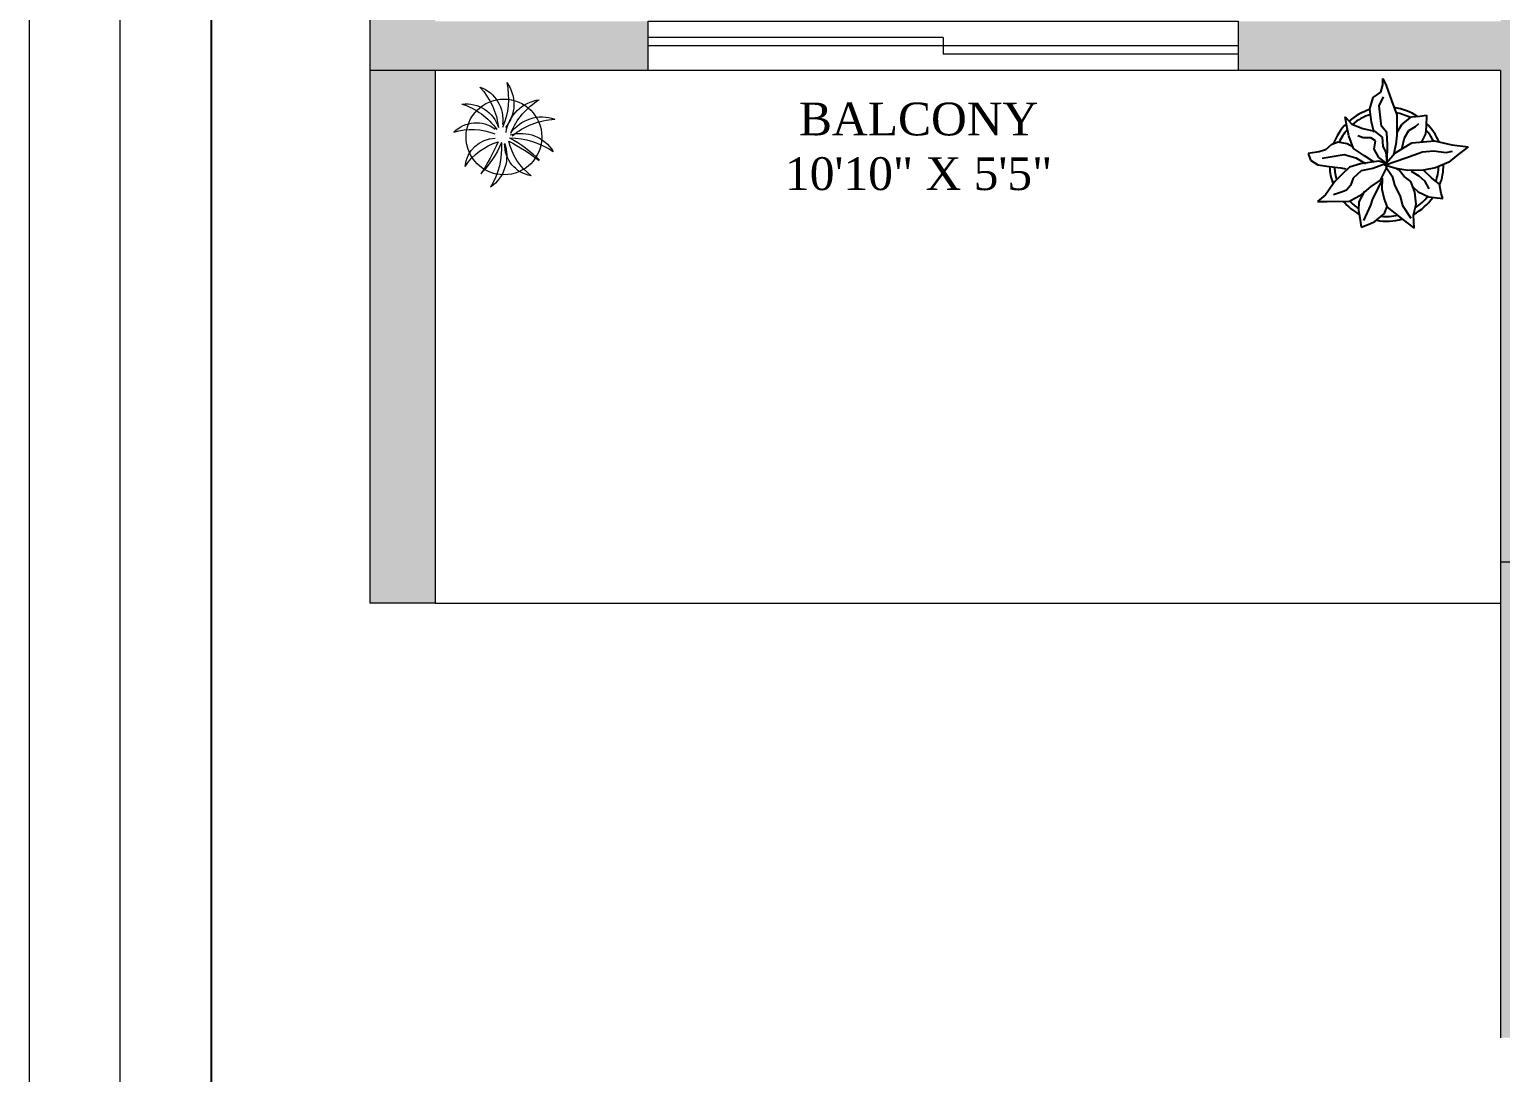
# Model space of a CAD drawing. Header units: inches. Extents: x 2744 to 7136, y -4349 to -2068.
# Drawn here: x 5336.6 to 5516.1, y -4201.6 to -4074.3 of the extents above; entities that cross this region are included whole.
import ezdxf

# ---------------------------------------------------------------- set-up
doc = ezdxf.new("R2010")
doc.units = ezdxf.units.IN
doc.header["$MEASUREMENT"] = 0
doc.linetypes.add('1', pattern=[0])
doc.layers.add('1_text', color=252, linetype='Continuous')
doc.layers.add('CAY', color=94, linetype='Continuous')
for name, color, linetype, lineweight in [('25_landscape plants', 72, 'Continuous', 20), ('DIM', 40, '1', 0), ('wall', 7, 'Continuous', 30)]:
    doc.layers.add(name, color=color, linetype=linetype, lineweight=lineweight)
doc.layers.add('HATCH', color=251, linetype='Continuous', lineweight=0, transparency=0.75)
doc.styles.add('ATT', font='romans.shx')
doc.styles.add('syf', font='sylfaen.ttf')

# ---------------------------------------------------------------- blocks, each defined once
blk = doc.blocks.new('FF_BITTU$0$A$C5831235F')
at = {"ltscale": 35}
for centre, radius, start, end in [((8.45, 13.52), 5.19, 173.0443, 252.5082), ((13.11, 17.27), 10.3, 197.6196, 234.8467), ((10.92, 11.96), 4.78, 134.098, 217.0251), ((16.58, 12.6), 9.42, 162.7347, 201.6887), ((13.25, 8.92), 4.78, 95.2304, 178.1575), ((18.06, 5.86), 9.42, 123.8671, 162.8211), ((5.62, 13.13), 5.21, 199.3079, 278.6102), ((8.15, 19.5), 11, 227.401, 263.4176), ((-5.73, 41.91), 36.41, 293.9763, 302.6625), ((2.56, 23.29), 16.55, 293.5671, 313.3482), ((9.92, 19.7), 11.6, 266.3268, 301.3901), ((11.22, 13.11), 5.79, 249.959, 325.0378), ((2.42, 18.43), 11.37, 257.7307, 293.1525), ((3.31, 11.76), 5.54, 233.3096, 310.0962), ((8.47, 1.61), 5.88, 98.2746, 172.7501), ((13.56, 5.16), 5.79, 163.6382, 238.717), ((23.16, 14.45), 16.55, 207.2463, 227.0274), ((20.05, 6.88), 11.6, 180.006, 215.0693), ((41.21, 23.92), 36.41, 207.6555, 216.3417), ((6.76, -2.14), 9.42, 37.5463, 76.5003), ((9.5, 2.86), 4.78, 8.9096, 91.8367), ((11.81, -3.2), 10.72, 112.3272, 148.8179), ((11.04, 1.96), 5.79, 124.7706, 199.8494), ((17.17, -0.77), 11.6, 141.1384, 176.2017)]:
    blk.add_arc(centre, radius, start, end, dxfattribs=at)
blk = doc.blocks.new('POT')
at = {"lineweight": 9}
blk.add_circle((65951.07, 13734.04), 7.7, dxfattribs=at)
at = {"layer": '25_landscape plants', "lineweight": 9, "xscale": -1.332161771189671, "yscale": 1.332161771189671, "zscale": 1.332161771189671, "rotation": 90}
blk.add_blockref('FF_BITTU$0$A$C5831235F', (65961.39, 13745.11), dxfattribs=at)
blk = doc.blocks.new('12PPLT12')
at = {"color": 0, "linetype": 'ByBlock'}
for p, q in [((-0.05, 0.632), (-0.034, 0.694)), ((-0.034, 0.694), (-0.032, 0.751)), ((-0.032, 0.751), (-0.002, 0.689)), ((-0.002, 0.689), (0.044, 0.559)), ((-0.148, 0.486), (-0.116, 0.583)), ((-0.116, 0.583), (-0.05, 0.632)), ((-0.064, 0.51), (-0.026, 0.591)), ((0.044, 0.559), (0.09, 0.432)), ((-0.349, 0.334), (-0.362, 0.415)), ((-0.362, 0.415), (-0.303, 0.35)), ((-0.132, 0.367), (-0.148, 0.486)), ((-0.05, 0.38), (-0.064, 0.51)), ((0.09, 0.432), (0.09, 0.339)), ((0.134, 0.347), (0.22, 0.415)), ((0.22, 0.415), (0.291, 0.421)), ((0.291, 0.421), (0.35, 0.429)), ((0.35, 0.429), (0.348, 0.331)), ((-0.332, 0.247), (-0.349, 0.334)), ((-0.303, 0.35), (-0.208, 0.312)), ((-0.208, 0.312), (-0.105, 0.29)), ((-0.108, 0.279), (-0.132, 0.367)), ((-0.105, 0.29), (-0.037, 0.236)), ((-0.043, 0.334), (-0.05, 0.38)), ((0.003, 0.279), (-0.043, 0.334)), ((0.009, 0.169), (0.003, 0.279)), ((0.09, 0.339), (0.09, 0.253)), ((0.093, 0.282), (0.134, 0.347)), ((0.193, 0.293), (0.155, 0.228)), ((0.25, 0.328), (0.193, 0.293)), ((0.28, 0.353), (0.25, 0.328)), ((0.342, 0.266), (0.304, 0.19)), ((0.348, 0.331), (0.342, 0.266)), ((-0.487, 0.171), (-0.536, 0.125)), ((-0.425, 0.193), (-0.487, 0.171)), ((-0.346, 0.179), (-0.425, 0.193)), ((-0.292, 0.149), (-0.346, 0.179)), ((-0.289, 0.136), (-0.332, 0.247)), ((-0.194, 0.074), (-0.289, 0.136)), ((-0.205, 0.231), (-0.251, 0.247)), ((-0.137, 0.231), (-0.205, 0.231)), ((-0.097, 0.204), (-0.137, 0.231)), ((-0.11, 0.133), (-0.097, 0.204)), ((-0.069, 0.06), (-0.11, 0.133)), ((-0.037, 0.236), (-0.034, 0.158)), ((-0.034, 0.158), (-0.007, 0.101)), ((0.006, 0.027), (0.009, 0.169)), ((0.082, 0.174), (0.061, 0.082)), ((0.074, 0.098), (0.223, 0.188)), ((0.09, 0.253), (0.082, 0.174)), ((0.155, 0.228), (0.131, 0.13)), ((0.223, 0.188), (0.421, 0.204)), ((0.421, 0.204), (0.573, 0.171)), ((0.573, 0.171), (0.716, 0.152)), ((0.716, 0.152), (0.613, 0.074)), ((-0.671, 0.098), (-0.687, 0.095)), ((-0.687, 0.095), (-0.666, 0.036)), ((-0.59, 0.109), (-0.671, 0.098)), ((-0.666, 0.036), (-0.601, -0.005)), ((-0.536, 0.125), (-0.59, 0.109)), ((-0.563, 0.052), (-0.441, 0.074)), ((-0.441, 0.074), (-0.373, 0.084)), ((-0.373, 0.084), (-0.27, 0.057)), ((-0.229, 0.003), (-0.324, -0.027)), ((-0.27, 0.057), (-0.186, 0.006)), ((-0.069, 0.027), (-0.229, 0.003)), ((-0.108, 0.019), (-0.194, 0.074)), ((-0.01, 0.003), (-0.121, -0.038)), ((-0.01, 0.014), (-0.069, 0.06)), ((-0.002, 0.006), (-0.069, 0.027)), ((-0.018, -0.008), (0.074, 0.098)), ((-0.01, -0.005), (0.169, 0.055)), ((0.003, 0.017), (-0.01, 0.014)), ((0.003, -0.029), (-0.01, 0.003)), ((-0.007, 0.101), (0.003, 0.017)), ((0.169, 0.055), (0.315, 0.109)), ((0.315, 0.109), (0.413, 0.117)), ((0.413, 0.117), (0.524, 0.101)), ((0.545, 0.017), (0.429, -0.032)), ((0.524, 0.101), (0.578, 0.114)), ((0.613, 0.074), (0.545, 0.017)), ((-0.601, -0.005), (-0.503, -0.021)), ((-0.503, -0.021), (-0.4, -0.032)), ((-0.395, -0.094), (-0.452, -0.152)), ((-0.4, -0.032), (-0.357, -0.04)), ((-0.324, -0.027), (-0.395, -0.094)), ((-0.292, -0.122), (-0.316, -0.187)), ((-0.224, -0.059), (-0.292, -0.122)), ((-0.121, -0.038), (-0.224, -0.059)), ((-0.053, -0.14), (0.003, -0.029)), ((-0.037, -0.122), (-0.04, -0.219)), ((0.082, -0.038), (-0.018, -0.008)), ((-0.007, -0.024), (0.05, -0.105)), ((0.05, -0.105), (0.071, -0.181)), ((0.188, -0.054), (0.082, -0.038)), ((0.112, -0.051), (0.09, -0.043)), ((0.155, -0.108), (0.112, -0.051)), ((0.212, -0.152), (0.155, -0.108)), ((0.323, -0.051), (0.188, -0.054)), ((0.215, -0.062), (0.282, -0.103)), ((0.282, -0.103), (0.334, -0.146)), ((0.429, -0.032), (0.323, -0.051)), ((0.396, -0.124), (0.326, -0.054)), ((0.464, -0.176), (0.396, -0.124)), ((-0.452, -0.152), (-0.536, -0.268)), ((-0.387, -0.241), (-0.465, -0.268)), ((-0.352, -0.227), (-0.387, -0.241)), ((-0.316, -0.187), (-0.352, -0.227)), ((-0.193, -0.236), (-0.244, -0.33)), ((-0.213, -0.263), (-0.135, -0.195)), ((-0.135, -0.195), (-0.053, -0.14)), ((-0.119, -0.304), (-0.04, -0.148)), ((-0.04, -0.219), (-0.021, -0.308)), ((0.071, -0.181), (0.12, -0.282)), ((0.247, -0.246), (0.212, -0.152)), ((0.234, -0.2), (0.277, -0.241)), ((0.261, -0.349), (0.247, -0.246)), ((0.277, -0.241), (0.372, -0.287)), ((0.334, -0.146), (0.372, -0.217)), ((0.48, -0.257), (0.464, -0.176)), ((0.494, -0.301), (0.48, -0.257)), ((-0.536, -0.268), (-0.606, -0.328)), ((-0.606, -0.328), (-0.522, -0.328)), ((-0.522, -0.328), (-0.324, -0.325)), ((-0.324, -0.325), (-0.213, -0.263)), ((-0.244, -0.33), (-0.247, -0.406)), ((-0.199, -0.494), (-0.139, -0.358)), ((-0.139, -0.358), (-0.119, -0.304)), ((-0.021, -0.308), (0.006, -0.376)), ((-0.017, -0.432), (0.003, -0.378)), ((0.006, -0.376), (0.074, -0.428)), ((0.12, -0.282), (0.139, -0.363)), ((0.139, -0.363), (0.212, -0.474)), ((0.236, -0.444), (0.261, -0.349)), ((0.372, -0.287), (0.494, -0.301)), ((-0.247, -0.406), (-0.233, -0.471)), ((-0.233, -0.471), (-0.222, -0.551)), ((-0.148, -0.522), (-0.102, -0.503)), ((-0.102, -0.503), (-0.017, -0.432)), ((0.074, -0.428), (0.158, -0.496)), ((0.158, -0.496), (0.242, -0.561)), ((0.242, -0.561), (0.236, -0.444)), ((-0.222, -0.551), (-0.148, -0.522))]:
    blk.add_line(p, q, dxfattribs=at)
for radius, start, end in [(0.5, 107.123, 130.9816), (0.458, 107.9864, 130.5771), (0.5, 56.9563, 82.295), (0.458, 62.6899, 79.5345), (0.5, 134.8021, 159.1804), (0.458, 138.4756, 155.3347), (0.458, 26.2761, 41.1349), (0.5, 22.9768, 45.8473), (0.5, 182.503, 200.4563), (0.458, 183.2699, 197.4002), (0.458, 340.6559, 357.5057), (0.5, 338.5862, 359.7442), (0.5, 220.6606, 241.3393), (0.458, 225.0835, 237.5023), (0.5, 298.3455, 324.4541), (0.458, 303.3868, 322.0756), (0.5, 259.7038, 286.1281), (0.458, 264.1886, 282.4028)]:
    blk.add_arc((0, 0), radius, start, end, dxfattribs=at)
at = {"color": 0, "linetype": 'ByBlock', "style": 'ATT'}
for tag, p, flags in [('ITEM', (-1, -3.25), 3), ('ROOM_NUMBER', (-1, -4.583), 1)]:
    blk.add_attdef(tag, p, '', height=1, dxfattribs=dict(at, flags=flags))

msp = doc.modelspace()

# ---------------------------------------------------------------- hatches: boundary and pattern name
at = {"layer": 'HATCH', "true_color": 0xc7c8ca, "transparency": 33554687}
h = msp.add_hatch(color=9, dxfattribs=at)
h.dxf.hatch_style = 1
h.paths.add_polyline_path([(5522.14, -3854.3), (5418.14, -3854.3), (5418.14, -3871.92), (5426.14, -3871.92), (5426.14, -3862.3), (5514.14, -3862.3), (5514.14, -3920.11), (5522.14, -3920.11)])
h.paths.add_polyline_path([(5426.14, -3895.92), (5418.14, -3895.92), (5418.14, -3912.3), (5378.14, -3912.3), (5378.14, -4079.3), (5412.14, -4079.3), (5412.14, -4073.3), (5386.14, -4073.3), (5386.14, -3920.3), (5426.14, -3920.3)])
h.paths.add_polyline_path([(5448.14, -3914.3), (5426.14, -3914.3), (5426.14, -3920.3), (5448.14, -3920.3)])
h.paths.add_polyline_path([(5514.14, -3914.3), (5481.14, -3914.3), (5481.14, -3920.11), (5514.14, -3920.11)], flags=17)
h.paths.add_polyline_path([(5522.14, -3954.3), (5516.14, -3954.3), (5516.14, -4073.3), (5484.14, -4073.3), (5484.14, -4079.3), (5516.14, -4079.3), (5516.14, -4139.3), (5537.14, -4139.3), (5537.14, -4133.3), (5522.14, -4133.3)])
h.paths.add_polyline_path([(5386.14, -4079.3), (5378.14, -4079.3), (5378.14, -4144.3), (5386.14, -4144.3)])
h.paths.add_polyline_path([(5522.14, -4139.3), (5516.14, -4139.3), (5516.14, -4144.3), (5516.14, -4197.3), (5522.14, -4197.3)])
h.paths.add_polyline_path([(5657.14, -4038.3), (5752.14, -4038.3), (5752.14, -4031.3), (5645.14, -4031.3), (5645.14, -4075.3), (5651.14, -4075.3), (5651.14, -4133.3), (5631.14, -4133.3), (5631.14, -4139.3), (5651.14, -4139.3), (5651.14, -4197.3), (5657.14, -4197.3), (5657.14, -4191.3)])
h.paths.add_polyline_path([(5657.14, -4197.3), (5651.14, -4197.3), (5651.14, -4260.3), (5657.14, -4260.3)])
h.paths.add_polyline_path([(5819.14, -4191.3), (5794.14, -4191.3), (5794.14, -4143.3), (5792.14, -4143.3), (5792.14, -4031.3), (5786.14, -4031.3), (5786.14, -4142.3), (5783.14, -4142.3), (5783.14, -4191.3), (5722.14, -4191.3), (5722.14, -4197.3), (5722.14, -4260.3), (5858.14, -4260.3), (5858.14, -4197.3), (5852.14, -4197.3), (5852.14, -4224.3), (5852.14, -4252.3), (5822.14, -4252.3), (5728.14, -4252.3), (5728.14, -4197.3), (5819.14, -4197.3)])
h.paths.add_polyline_path([(5858.14, -4191.3), (5852.14, -4191.3), (5852.14, -4197.3), (5858.14, -4197.3)], flags=17)
h.paths.add_polyline_path([(5852.14, -4224.3), (5822.14, -4224.3), (5822.14, -4230.3), (5828.14, -4230.3), (5852.14, -4230.3)], flags=17)
h.paths.add_polyline_path([(5928.14, -4037.3), (5928.14, -4031.3), (5825.14, -4031.3), (5825.14, -4037.3), (5920.14, -4037.3), (5920.14, -4191.3), (5920.14, -4197.3), (5928.14, -4197.3), (5928.14, -4191.3)])
h.paths.add_polyline_path([(6026.14, -4037.3), (6018.14, -4037.3), (6018.14, -4085.3), (6026.14, -4085.3)])
h.paths.add_polyline_path([(6026.14, -3812.3), (5916.14, -3812.3), (5916.14, -3874.3), (5844.14, -3874.3), (5844.14, -3882.3), (5844.14, -3996.3), (5850.14, -3996.3), (5850.14, -3882.3), (5924.14, -3882.3), (5924.14, -3874.3), (5924.14, -3820.3), (6018.14, -3820.3), (6018.14, -3874.3), (5987.14, -3874.3), (5987.14, -3882.3), (6018.14, -3882.3), (6018.14, -4037.3), (6026.14, -4037.3)])
h.paths.add_polyline_path([(5844.14, -3874.3), (5792.14, -3874.3), (5792.14, -3861.41), (5786.14, -3861.41), (5786.14, -3863.3), (5786.14, -3876.3), (5780.14, -3876.3), (5780.14, -3915.3), (5733.14, -3915.3), (5733.14, -3887.3), (5727.14, -3887.3), (5727.14, -3915.3), (5727.14, -3921.3), (5778.14, -3921.3), (5778.14, -3965.3), (5792.14, -3965.3), (5792.14, -3916.3), (5798.14, -3916.3), (5798.14, -3882.3), (5844.14, -3882.3)])
h.paths.add_polyline_path([(5792.14, -3801.3), (5589.14, -3801.3), (5589.14, -3854.3), (5560.14, -3854.3), (5560.14, -3862.3), (5589.14, -3862.3), (5589.14, -3921.3), (5596.14, -3921.3), (5596.14, -3866.3), (5600.14, -3866.3), (5600.14, -3809.3), (5728.14, -3809.3), (5728.14, -3845.3), (5734.14, -3845.3), (5734.14, -3808.3), (5786.14, -3808.3), (5786.14, -3817.3), (5792.14, -3817.3)])
h.paths.add_polyline_path([(5811.14, -3959.3), (5792.14, -3959.3), (5792.14, -3965.3), (5811.14, -3965.3)], flags=17)

# ---------------------------------------------------------------- linework, layer by layer
at = {"color": 7, "lineweight": 15, "ltscale": 10, "true_color": 0xffffff, "elevation": 0}
msp.add_lwpolyline([(5336.63, -3644.04), (6268.96, -3644.2), (6268.95, -4349.24), (5336.62, -4349.07)], close=True, dxfattribs=at)
at = {"color": 18, "lineweight": 15, "ltscale": 10, "true_color": 0x000000, "elevation": 0}
msp.add_lwpolyline([(5347.73, -3655.13), (6257.87, -3655.3), (6257.85, -4338.15), (5347.71, -4337.98)], close=True, dxfattribs=at)
at = {"ltscale": 0.012, "elevation": 0}
msp.add_lwpolyline([(5358.83, -3666.24), (6038.67, -3666.24), (6038.67, -4327.01), (5358.83, -4327.01)], close=True, dxfattribs=at)
at = {"layer": 'DIM', "color": 18, "true_color": 0x000000}
for p, q in [((5378.14, -3912.3), (5378.14, -4144.3)), ((5412.14, -4079.3), (5378.14, -4079.3)), ((5386.14, -4079.3), (5386.14, -4144.3)), ((5484.14, -4079.3), (5412.14, -4079.3)), ((5516.14, -4079.3), (5484.14, -4079.3)), ((5516.14, -4079.3), (5516.14, -4144.3)), ((5537.14, -4139.3), (5516.14, -4139.3)), ((5386.14, -4144.3), (5378.14, -4144.3)), ((5516.14, -4144.3), (5516.14, -4197.3))]:
    msp.add_line(p, q, dxfattribs=at)
at = {"layer": 'DIM', "color": 143, "true_color": 0x7aafdf}
for p, q in [((5448.14, -4075.3), (5412.14, -4075.3)), ((5484.14, -4076.3), (5412.14, -4076.3)), ((5448.14, -4075.3), (5448.14, -4077.3)), ((5484.14, -4077.3), (5448.14, -4077.3))]:
    msp.add_line(p, q, dxfattribs=at)
at = {"layer": 'DIM', "color": 252, "true_color": 0x939598}
msp.add_line((5386.14, -4144.3), (5516.14, -4144.3), dxfattribs=at)
at = {"layer": 'DIM', "color": 18, "true_color": 0x000000}
msp.add_lwpolyline([(5412.14, -4073.3), (5484.14, -4073.3), (5484.14, -4079.3), (5412.14, -4079.3)], close=True, dxfattribs=at)

# ---------------------------------------------------------------- block references
at = {"layer": 'CAY', "xscale": 13.92033594822906, "yscale": 13.92033594822906, "zscale": 13.92033594822906}
msp.add_blockref('12PPLT12', (5502.23, -4090.74), dxfattribs=at)
at = {"layer": 'wall', "color": 18, "true_color": 0x000000, "xscale": 0.6, "yscale": 0.6, "zscale": 0.6}
msp.add_blockref('POT', (-34176.12, -12327.84, 0), dxfattribs=at)

# ---------------------------------------------------------------- next in the draw order: texts
at = {"layer": '1_text', "color": 242, "ltscale": 0.15, "true_color": 0xcd2027, "insert": (5445.13, -4088.59, 0), "char_height": 4, "attachment_point": 5, "rotation": 0.0028, "style": 'syf', "bg_fill": 2}
msp.add_mtext('BALCONY\\P10\'10" X 5\'5"', dxfattribs=at)

doc.saveas('drawing.dxf')
